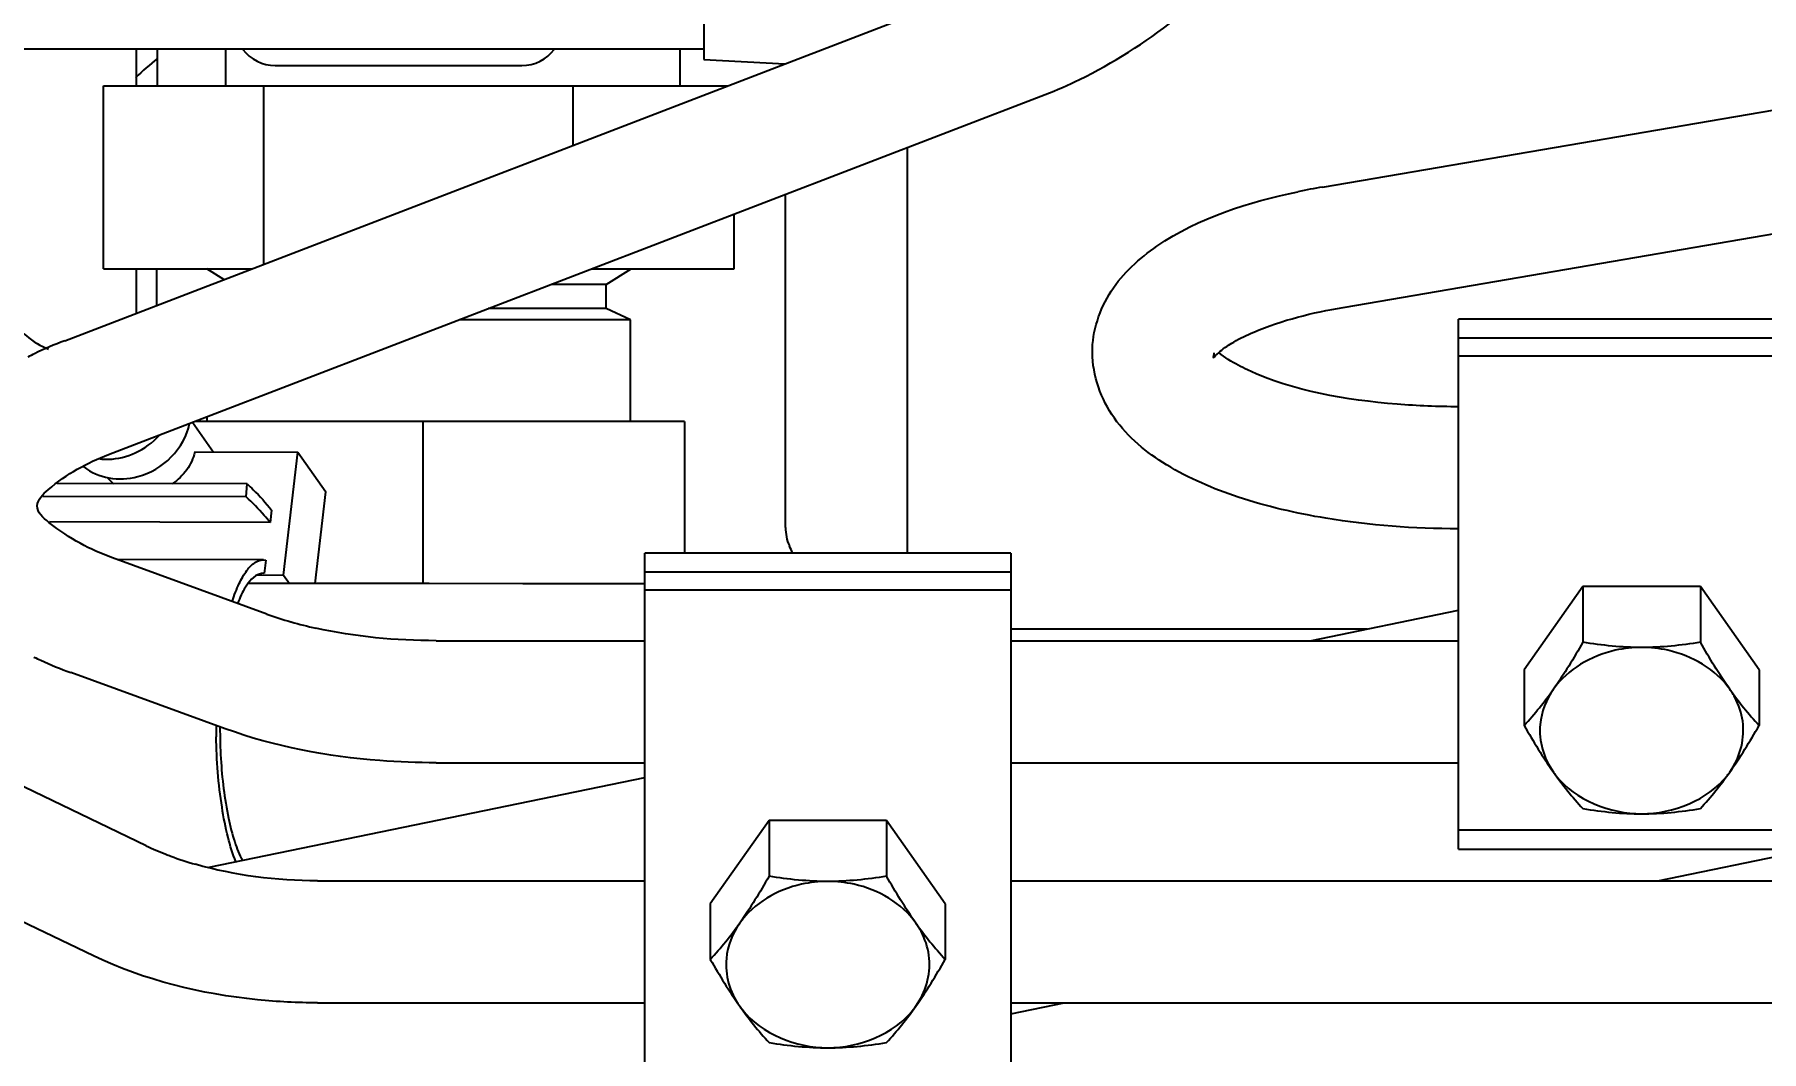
# Model space of a CAD drawing. Header units: millimetres. Extents: x 9130 to 9550, y -18883 to -17651.
# Drawn here: x 9354.11 to 9354.959, y -18046.491 to -18045.991 of the extents above; entities that cross this region are included whole.
import ezdxf

# ---------------------------------------------------------------- set-up
doc = ezdxf.new("R2010")
doc.units = ezdxf.units.MM
for name, color, linetype in [('1430856_DXF_CONTINUOUS_LINE', 7, 'Continuous'), ('2033145_DXF_CONTINUOUS_LINE', 7, 'Continuous'), ('2588541_VG10DXF_CONTINUOUS_LINE', 7, 'Continuous'), ('2620490_VG01DXF_CONTINUOUS_LINE', 7, 'Continuous'), ('2620532_DKREDXF_CONTINUOUS_LINE', 7, 'Continuous'), ('3792202_DXF_CONTINUOUS_LINE', 7, 'Continuous'), ('3884027_DKREDXF_CONTINUOUS_LINE', 7, 'Continuous')]:
    doc.layers.add(name, color=color, linetype=linetype)
doc.styles.add('KOTE ZA MONNTAZU', font='simplex.shx', dxfattribs={"width": 0.7, "oblique": 8, "height": 3})
doc.dimstyles.new('KOTE ZA MONTAZU u cm', dxfattribs={"dimscale": 0, "dimtxt": 1.5, "dimasz": 1.5, "dimexe": 0.8, "dimexo": 0.1, "dimgap": 1, "dimtad": 1, "dimdec": 1, "dimlfac": 10, "dimzin": 12, "dimdsep": 46, "dimtxsty": 'KOTE ZA MONNTAZU', "dimcen": 1.5, "dimclrt": 1, "dimadec": 0, "dimazin": 0, "dimtfac": 1, "dimtdec": 1, "dimtmove": 0, "dimatfit": 3, "dimfxl": 1, "dimtolj": 2, "dimtzin": 0, "dimarcsym": 0})

# ---------------------------------------------------------------- blocks, each defined once
blk = doc.blocks.new('*D1102')
at = {"color": 0, "lineweight": -2, "transparency": 16777216}
for p, q in [((9345.4099, -18047.6265), (9345.4099, -18048.70739)), ((9359.4099, -18047.6265), (9359.4099, -18048.70739)), ((9346.0099, -18048.50739), (9358.8099, -18048.50739))]:
    blk.add_line(p, q, dxfattribs=at)
at = {"color": 0, "transparency": 16777216}
for points in [[(9346.0099, -18048.40739), (9346.0099, -18048.60739), (9345.4099, -18048.50739)], [(9358.8099, -18048.40739), (9358.8099, -18048.60739), (9359.4099, -18048.50739)]]:
    blk.add_solid(points, dxfattribs=at)
at = {"layer": 'Defpoints', "color": 0, "transparency": 16777216}
for p in [(9345.4099, -18047.5265), (9359.4099, -18047.5265), (9359.4099, -18048.50739)]:
    blk.add_point(p, dxfattribs=at)
at = {"color": 1, "transparency": 16777216, "insert": (9352.4099, -18047.70739), "char_height": 3, "width": 6.9231878, "attachment_point": 5, "style": 'KOTE ZA MONNTAZU'}
blk.add_mtext('\\A2;{\\H0.4x;140 cm}', dxfattribs=at)

msp = doc.modelspace()

# ---------------------------------------------------------------- linework, layer by layer
at = {"layer": '1430856_DXF_CONTINUOUS_LINE', "color": 7, "linetype": 'Continuous'}
msp.add_line((9354.1699, -18046.1065), (9354.1699, -18046.12444), dxfattribs=at)
at = {"layer": '2033145_DXF_CONTINUOUS_LINE', "color": 7, "linetype": 'Continuous'}
msp.add_arc((9354.2649, -18046.1215), 0.1515, 128.59267, 134.01689, dxfattribs=at)
at = {"layer": '2588541_VG10DXF_CONTINUOUS_LINE', "color": 7, "linetype": 'Continuous'}
for p, q in [((9354.30399, -18046.26121), (9354.28822, -18046.26119)), ((9354.40989, -18046.26124), (9354.37933, -18046.26125))]:
    msp.add_line(p, q, dxfattribs=at)
for points in [[(9354.28822, -18046.26119), (9354.25604, -18046.26114), (9354.23961, -18046.26112), (9354.22298, -18046.26109), (9354.21499, -18046.26108)], [(9354.37933, -18046.26125), (9354.36484, -18046.26125), (9354.35002, -18046.26124), (9354.30399, -18046.26121)]]:
    msp.add_lwpolyline(points, dxfattribs=at)
at = {"layer": '2620490_VG01DXF_CONTINUOUS_LINE', "color": 7, "linetype": 'Continuous'}
for p, q in [((9354.1877, -18046.18188), (9354.19801, -18046.19652)), ((9354.18882, -18046.1965), (9354.23937, -18046.19662)), ((9354.23243, -18046.25698), (9354.23937, -18046.19662)), ((9354.23937, -18046.19662), (9354.25309, -18046.2161)), ((9354.21396, -18046.21854), (9354.11405, -18046.2183)), ((9354.21443, -18046.21215), (9354.12097, -18046.21192)), ((9354.21396, -18046.21854), (9354.21443, -18046.21215)), ((9354.24791, -18046.26113), (9354.25309, -18046.2161)), ((9354.22651, -18046.22503), (9354.2258, -18046.23117)), ((9354.2258, -18046.23117), (9354.11729, -18046.23091)), ((9354.22248, -18046.24954), (9354.1506, -18046.24937)), ((9354.22248, -18046.24954), (9354.22368, -18046.24965)), ((9354.22368, -18046.24965), (9354.22293, -18046.25616)), ((9354.21954, -18046.25695), (9354.23243, -18046.25698)), ((9354.22293, -18046.25616), (9354.22246, -18046.25614)), ((9354.23243, -18046.25698), (9354.23534, -18046.26111))]:
    msp.add_line(p, q, dxfattribs=at)
for centre, radius, start, end in [((9354.15043, -18046.18298), 0.0264, 231.31929, 231.97007), ((9354.16131, -18046.19638), 0.02007, 218.91373, 229.52408), ((9354.16142, -18046.19625), 0.02024, 229.52236, 231.2197), ((9354.48782, -18046.33177), 0.28856, 179.83717, 180.92534), ((9354.46284, -18046.33174), 0.26172, 179.97441, 183.38987)]:
    msp.add_arc(centre, radius, start, end, dxfattribs=at)
for points, knots in [([(9354.16068, -18046.2086), (9354.16686, -18046.20697), (9354.17835, -18046.20029), (9354.18488, -18046.18862), (9354.18619, -18046.18253)], [0, 0, 0, 0, 0.505913, 1, 1, 1, 1]), ([(9354.14205, -18046.19992), (9354.14351, -18046.20007), (9354.14945, -18046.20026), (9354.15542, -18046.1988), (9354.15949, -18046.19695)], [0, 0, 0, 0, 0.246105, 1, 1, 1, 1]), ([(9354.18882, -18046.1965), (9354.18806, -18046.19961), (9354.18523, -18046.20565), (9354.18044, -18046.21026), (9354.17771, -18046.2121)], [0, 0, 0, 0, 0.492918, 1, 1, 1, 1]), ([(9354.13417, -18046.20378), (9354.13771, -18046.20655), (9354.14657, -18046.21037), (9354.15611, -18046.20981), (9354.16068, -18046.2086)], [0, 0, 0, 0, 0.487266, 1, 1, 1, 1]), ([(9354.21443, -18046.21215), (9354.21547, -18046.21309), (9354.21974, -18046.21715), (9354.22367, -18046.22155), (9354.22651, -18046.22503)], [0, 0, 0, 0, 0.237822, 1, 1, 1, 1]), ([(9354.2258, -18046.23117), (9354.22484, -18046.22999), (9354.22112, -18046.22558), (9354.2171, -18046.22141), (9354.21396, -18046.21854)], [0, 0, 0, 0, 0.262484, 1, 1, 1, 1]), ([(9354.20722, -18046.26984), (9354.20817, -18046.26689), (9354.21013, -18046.26165), (9354.21377, -18046.25513), (9354.21772, -18046.25077), (9354.22103, -18046.24954), (9354.22248, -18046.24954)], [0, 0, 0, 0, 0.348818, 0.626963, 0.83723, 1, 1, 1, 1]), ([(9354.22246, -18046.25614), (9354.22113, -18046.25614), (9354.21809, -18046.25727), (9354.21601, -18046.25958), (9354.21498, -18046.26095)], [0, 0, 0, 0, 0.436327, 1, 1, 1, 1]), ([(9354.21498, -18046.26095), (9354.2145, -18046.26159), (9354.21242, -18046.26468), (9354.21088, -18046.2681), (9354.20984, -18046.27083)], [0, 0, 0, 0, 0.21594, 1, 1, 1, 1]), ([(9354.20894, -18046.39801), (9354.20737, -18046.39409), (9354.20468, -18046.38521), (9354.20069, -18046.36472), (9354.19948, -18046.34805), (9354.19929, -18046.33643)], [0, 0, 0, 0, 0.202097, 0.443146, 1, 1, 1, 1]), ([(9354.20158, -18046.34722), (9354.20216, -18046.35702), (9354.20374, -18046.37087), (9354.20797, -18046.38751), (9354.21064, -18046.39439), (9354.21217, -18046.3973)], [0, 0, 0, 0, 0.572065, 0.808512, 1, 1, 1, 1])]:
    msp.add_open_spline(points, degree=3, knots=knots, dxfattribs=at)
msp.add_open_spline([(9354.15949, -18046.19695), (9354.16395, -18046.19492), (9354.16808, -18046.19191), (9354.17137, -18046.18827)], degree=3, dxfattribs=at)
at = {"layer": '2620532_DKREDXF_CONTINUOUS_LINE', "color": 7, "linetype": 'Continuous'}
for p, q in [((9354.4294, -18046.1815), (9354.1887, -18046.1815)), ((9354.3009, -18046.1815), (9354.3009, -18046.2612)), ((9354.4294, -18046.1815), (9354.4294, -18046.24626))]:
    msp.add_line(p, q, dxfattribs=at)
at = {"layer": '3792202_DXF_CONTINUOUS_LINE', "color": 7, "linetype": 'Continuous'}
for p, q in [((9354.1704, -18046.0165), (9354.1704, -18045.9985)), ((9354.4274, -18046.0165), (9354.4274, -18045.9985)), ((9354.1439, -18046.1065), (9354.1439, -18046.0165)), ((9354.1439, -18046.0165), (9354.45064, -18046.0165)), ((9354.22274, -18046.10413), (9354.22274, -18046.0165)), ((9354.37474, -18046.04568), (9354.37474, -18046.0165)), ((9354.4539, -18046.1065), (9354.4539, -18046.07953)), ((9354.1439, -18046.1065), (9354.21657, -18046.1065)), ((9354.20303, -18046.11171), (9354.19464, -18046.1065)), ((9354.38375, -18046.1065), (9354.4539, -18046.1065)), ((9354.3909, -18046.11411), (9354.40316, -18046.1065)), ((9354.3909, -18046.11411), (9354.36395, -18046.11411)), ((9354.3909, -18046.12601), (9354.3909, -18046.11411)), ((9354.4029, -18046.1315), (9354.31874, -18046.1315)), ((9354.3909, -18046.12601), (9354.333, -18046.12601)), ((9354.4029, -18046.1315), (9354.3909, -18046.12601)), ((9354.4029, -18046.1815), (9354.4029, -18046.1315)), ((9354.1949, -18046.1815), (9354.1949, -18046.17911))]:
    msp.add_line(p, q, dxfattribs=at)
at = {"layer": '3884027_DKREDXF_CONTINUOUS_LINE', "color": 6, "linetype": 'Continuous'}
for p, q in [((9354.74305, -18046.06627), (9355.51283, -18045.93468)), ((9354.12482, -18046.14178), (9354.58515, -18045.96478)), ((9354.75316, -18046.12542), (9355.52294, -18045.99383)), ((9354.4389, -18045.9985), (9354.01977, -18045.9985)), ((9354.1599, -18045.9985), (9354.1599, -18046.0165)), ((9354.2039, -18045.9985), (9354.2039, -18046.0165)), ((9354.4389, -18046.0035), (9354.4787, -18046.00571)), ((9354.22827, -18046.0065), (9354.34954, -18046.0065)), ((9354.14635, -18046.19778), (9354.60668, -18046.02078)), ((9354.5389, -18046.04684), (9354.5389, -18046.24626)), ((9354.47915, -18046.23356), (9354.47915, -18046.06982)), ((9354.16486, -18046.39004), (9353.5547, -18046.09717)), ((9354.1599, -18046.1065), (9354.1599, -18046.12829)), ((9354.80989, -18046.14057), (9354.80989, -18046.13126)), ((9354.98989, -18046.13126), (9354.80989, -18046.13126)), ((9354.80989, -18046.39172), (9354.80989, -18046.14921)), ((9354.80989, -18046.14921), (9354.98989, -18046.14921)), ((9354.13889, -18046.44413), (9353.52874, -18046.15126)), ((9354.22414, -18046.27614), (9354.14827, -18046.24852)), ((9354.40989, -18046.25557), (9354.40989, -18046.24626)), ((9354.58989, -18046.24626), (9354.40989, -18046.24626)), ((9354.58989, -18046.24626), (9354.58989, -18046.25557)), ((9354.40989, -18046.50672), (9354.40989, -18046.26421)), ((9354.58989, -18046.26421), (9354.58989, -18046.50672)), ((9354.87102, -18046.26265), (9354.87102, -18046.29002)), ((9354.92875, -18046.26265), (9354.92875, -18046.29002)), ((9354.73702, -18046.28926), (9354.80989, -18046.27427)), ((9354.58989, -18046.2835), (9354.76503, -18046.2835)), ((9354.30735, -18046.28926), (9354.40989, -18046.28926)), ((9354.58989, -18046.28926), (9354.80989, -18046.28926)), ((9354.20362, -18046.33252), (9354.12775, -18046.3049)), ((9354.84215, -18046.30352), (9354.84215, -18046.3309)), ((9354.95762, -18046.30352), (9354.95762, -18046.3309)), ((9354.30735, -18046.34926), (9354.40989, -18046.34926)), ((9354.58989, -18046.34926), (9354.80989, -18046.34926)), ((9354.19582, -18046.40056), (9354.40989, -18046.35653)), ((9354.47102, -18046.37765), (9354.47102, -18046.40502)), ((9354.52875, -18046.37765), (9354.52875, -18046.40502)), ((9354.80989, -18046.39172), (9354.98989, -18046.39172)), ((9354.90788, -18046.40726), (9354.98346, -18046.39172)), ((9354.24908, -18046.40726), (9354.40989, -18046.40726)), ((9354.58989, -18046.40726), (9355.06243, -18046.40726)), ((9354.44215, -18046.41852), (9354.44215, -18046.4459)), ((9354.55762, -18046.41852), (9354.55762, -18046.4459)), ((9354.24908, -18046.46726), (9354.40989, -18046.46726)), ((9354.58989, -18046.46726), (9355.06243, -18046.46726)), ((9354.58989, -18046.47266), (9354.61613, -18046.46726))]:
    msp.add_line(p, q, dxfattribs=at)
at = {"layer": '3884027_DKREDXF_CONTINUOUS_LINE', "color": 7, "linetype": 'Continuous'}
for p, q in [((9354.4389, -18045.9535), (9354.4389, -18046.0035)), ((9354.80989, -18046.14921), (9354.80989, -18046.14057)), ((9354.98989, -18046.14057), (9354.80989, -18046.14057)), ((9354.40989, -18046.26421), (9354.40989, -18046.25557)), ((9354.58989, -18046.25557), (9354.40989, -18046.25557)), ((9354.58989, -18046.25557), (9354.58989, -18046.26421)), ((9354.40989, -18046.26421), (9354.58989, -18046.26421)), ((9354.87102, -18046.26265), (9354.84215, -18046.30352)), ((9354.92875, -18046.26265), (9354.87102, -18046.26265)), ((9354.95762, -18046.30352), (9354.92875, -18046.26265)), ((9354.47102, -18046.37765), (9354.44215, -18046.41852)), ((9354.52875, -18046.37765), (9354.47102, -18046.37765)), ((9354.55762, -18046.41852), (9354.52875, -18046.37765)), ((9354.98989, -18046.3824), (9354.80989, -18046.3824))]:
    msp.add_line(p, q, dxfattribs=at)
at = {"layer": '3884027_DKREDXF_CONTINUOUS_LINE', "color": 6, "linetype": 'Continuous'}
for centre, radius, start, end in [((9354.22827, -18045.9865), 0.02, 217.17922, 270), ((9354.34954, -18045.9865), 0.02, 270, 322.82078), ((9354.53086, -18045.82436), 0.21055, 291.10729, 296.13119), ((9354.7978, -18046.38706), 0.32542, 99.68656, 101.8554), ((9354.19416, -18046.32279), 0.19384, 110.96248, 115.73654), ((9354.18545, -18046.30424), 0.17334, 115.80383, 117.04172), ((9354.40754, -18046.27778), 0.08143, 22.83549, 25.53979), ((9354.28444, -18046.10977), 0.17696, 250.07518, 254.12758), ((9354.29398, -18046.07671), 0.21137, 254.09191, 257.51888), ((9354.18773, -18046.13543), 0.17972, 244.27614, 245.44941), ((9354.19588, -18046.11709), 0.19979, 245.50988, 250.06202), ((9354.71243, -18046.21134), 0.17641, 317.33499, 324.80043), ((9355.08734, -18046.21134), 0.17641, 215.19957, 222.66501), ((9354.91196, -18046.33513), 0.03826, 25.71296, 35.28864), ((9355.00074, -18046.25222), 0.17641, 215.19957, 222.66501), ((9354.8895, -18046.33066), 0.04029, 215.23629, 217.97193), ((9354.79904, -18046.25222), 0.17641, 317.33499, 324.80043), ((9354.91028, -18046.33066), 0.04029, 322.02807, 324.76371), ((9354.22583, -18046.26264), 0.14124, 244.42463, 248.72681), ((9354.2315, -18046.24853), 0.15644, 248.66522, 249.57808), ((9354.23614, -18046.23573), 0.17006, 249.62079, 253.94584), ((9354.31243, -18046.32634), 0.17641, 317.33499, 324.80043), ((9354.68734, -18046.32634), 0.17641, 215.19957, 222.66501), ((9354.51196, -18046.45013), 0.03826, 25.71296, 35.28864), ((9354.60074, -18046.36722), 0.17641, 215.19957, 222.66501), ((9354.4895, -18046.44566), 0.04029, 215.23629, 217.97193), ((9354.39904, -18046.36722), 0.17641, 317.33499, 324.80043), ((9354.51028, -18046.44566), 0.04029, 322.02807, 324.76371)]:
    msp.add_arc(centre, radius, start, end, dxfattribs=at)
for points, knots in [([(9354.62359, -18046.01339), (9354.65671, -18045.99719), (9354.71443, -18045.95092), (9354.75555, -18045.88865), (9354.76654, -18045.85489)], [0, 0, 0, 0, 0.509492, 1, 1, 1, 1]), ([(9354.62993, -18046.14767), (9354.62985, -18046.13713), (9354.63698, -18046.11572), (9354.67177, -18046.0844), (9354.70673, -18046.07367), (9354.73095, -18046.06858)], [0, 0, 0, 0, 0.230012, 0.459646, 1, 1, 1, 1]), ([(9354.6994, -18046.14244), (9354.70255, -18046.14059), (9354.71961, -18046.13245), (9354.73818, -18046.12798), (9354.75316, -18046.12542)], [0, 0, 0, 0, 0.194082, 1, 1, 1, 1]), ([(9354.80989, -18046.23426), (9354.7881, -18046.23426), (9354.7514, -18046.23156), (9354.70303, -18046.22042), (9354.66678, -18046.20506), (9354.63837, -18046.1821), (9354.63001, -18046.159), (9354.62993, -18046.14767)], [0, 0, 0, 0, 0.301619, 0.506639, 0.68468, 0.843093, 1, 1, 1, 1]), ([(9354.68969, -18046.14778), (9354.68976, -18046.14851), (9354.689, -18046.1505), (9354.69079, -18046.14887), (9354.6935, -18046.14608), (9354.69708, -18046.1438), (9354.6994, -18046.14244)], [0, 0, 0, 0, 0.150973, 0.165808, 0.448274, 1, 1, 1, 1]), ([(9354.70616, -18046.15612), (9354.70462, -18046.1554), (9354.69978, -18046.15297), (9354.69504, -18046.15017), (9354.69223, -18046.1477)], [0, 0, 0, 0, 0.311361, 1, 1, 1, 1]), ([(9354.80989, -18046.17426), (9354.79981, -18046.17426), (9354.76474, -18046.17267), (9354.72895, -18046.16674), (9354.70616, -18046.15612)], [0, 0, 0, 0, 0.286038, 1, 1, 1, 1]), ([(9354.11132, -18046.22294), (9354.11148, -18046.21977), (9354.1234, -18046.2084), (9354.13566, -18046.20189), (9354.14635, -18046.19778)], [0, 0, 0, 0, 0.217027, 1, 1, 1, 1]), ([(9354.14827, -18046.24852), (9354.13709, -18046.24445), (9354.12487, -18046.2379), (9354.11116, -18046.22628), (9354.11132, -18046.22294)], [0, 0, 0, 0, 0.780968, 1, 1, 1, 1]), ([(9354.89989, -18046.29259), (9354.89555, -18046.29259), (9354.87936, -18046.29421), (9354.86348, -18046.30327), (9354.85659, -18046.31303)], [0, 0, 0, 0, 0.266415, 1, 1, 1, 1]), ([(9354.94319, -18046.31303), (9354.9363, -18046.30327), (9354.92041, -18046.29421), (9354.90423, -18046.29259), (9354.89989, -18046.29259)], [0, 0, 0, 0, 0.733585, 1, 1, 1, 1]), ([(9354.30735, -18046.34926), (9354.29815, -18046.34926), (9354.26308, -18046.34789), (9354.22797, -18046.34138), (9354.20362, -18046.33252)], [0, 0, 0, 0, 0.261983, 1, 1, 1, 1]), ([(9354.49989, -18046.40759), (9354.49555, -18046.40759), (9354.47936, -18046.40921), (9354.46348, -18046.41827), (9354.45659, -18046.42803)], [0, 0, 0, 0, 0.266415, 1, 1, 1, 1]), ([(9354.54319, -18046.42803), (9354.5363, -18046.41827), (9354.52041, -18046.40921), (9354.50423, -18046.40759), (9354.49989, -18046.40759)], [0, 0, 0, 0, 0.733585, 1, 1, 1, 1]), ([(9354.24908, -18046.46726), (9354.23924, -18046.46726), (9354.20162, -18046.46538), (9354.164, -18046.45618), (9354.13889, -18046.44413)], [0, 0, 0, 0, 0.261046, 1, 1, 1, 1])]:
    msp.add_open_spline(points, degree=3, knots=knots, dxfattribs=at)
for points in [[(9354.09849, -18046.12949), (9354.10158, -18046.13711), (9354.10923, -18046.1429), (9354.11687, -18046.14595)], [(9354.47915, -18046.23356), (9354.47915, -18046.23665), (9354.47963, -18046.23988), (9354.48102, -18046.24264)], [(9354.30735, -18046.28926), (9354.28756, -18046.28926), (9354.26762, -18046.28737), (9354.2483, -18046.28308)], [(9354.87102, -18046.29002), (9354.86652, -18046.29788), (9354.86181, -18046.30563), (9354.85659, -18046.31303)], [(9354.89989, -18046.29259), (9354.89023, -18046.29259), (9354.88055, -18046.2916), (9354.87102, -18046.29002)], [(9354.92875, -18046.29002), (9354.91922, -18046.2916), (9354.90955, -18046.29259), (9354.89989, -18046.29259)], [(9354.94319, -18046.31303), (9354.93797, -18046.30563), (9354.93325, -18046.29788), (9354.92875, -18046.29002)], [(9354.85659, -18046.31303), (9354.85301, -18046.31809), (9354.85059, -18046.32425), (9354.85003, -18046.33041)], [(9354.94975, -18046.33041), (9354.94937, -18046.32632), (9354.94821, -18046.32224), (9354.94643, -18046.31853)], [(9354.84215, -18046.3309), (9354.84665, -18046.33876), (9354.85136, -18046.34651), (9354.85659, -18046.35391)], [(9354.85003, -18046.33041), (9354.84966, -18046.33446), (9354.85005, -18046.33865), (9354.85114, -18046.34257)], [(9354.94319, -18046.35391), (9354.94788, -18046.34727), (9354.95049, -18046.33851), (9354.94975, -18046.33041)], [(9354.94319, -18046.35391), (9354.94841, -18046.34651), (9354.95313, -18046.33876), (9354.95762, -18046.3309)], [(9354.85114, -18046.34257), (9354.85227, -18046.34661), (9354.85417, -18046.35048), (9354.85659, -18046.35391)], [(9354.85773, -18046.35545), (9354.86721, -18046.36759), (9354.88449, -18046.37435), (9354.89989, -18046.37435)], [(9354.89989, -18046.37435), (9354.91529, -18046.37435), (9354.93257, -18046.36759), (9354.94204, -18046.35545)], [(9354.87102, -18046.37177), (9354.88055, -18046.37336), (9354.89023, -18046.37435), (9354.89989, -18046.37435)], [(9354.89989, -18046.37435), (9354.90955, -18046.37435), (9354.91922, -18046.37336), (9354.92875, -18046.37177)], [(9354.24908, -18046.40726), (9354.22891, -18046.40726), (9354.20849, -18046.40475), (9354.18911, -18046.39916)], [(9354.47102, -18046.40502), (9354.46652, -18046.41288), (9354.46181, -18046.42063), (9354.45659, -18046.42803)], [(9354.49989, -18046.40759), (9354.49023, -18046.40759), (9354.48055, -18046.4066), (9354.47102, -18046.40502)], [(9354.52875, -18046.40502), (9354.51922, -18046.4066), (9354.50955, -18046.40759), (9354.49989, -18046.40759)], [(9354.54319, -18046.42803), (9354.53797, -18046.42063), (9354.53325, -18046.41288), (9354.52875, -18046.40502)], [(9354.45659, -18046.42803), (9354.45301, -18046.43309), (9354.45059, -18046.43925), (9354.45003, -18046.44541)], [(9354.54975, -18046.44541), (9354.54937, -18046.44132), (9354.54821, -18046.43724), (9354.54643, -18046.43353)], [(9354.44215, -18046.4459), (9354.44665, -18046.45376), (9354.45136, -18046.46151), (9354.45659, -18046.46891)], [(9354.45003, -18046.44541), (9354.44966, -18046.44946), (9354.45005, -18046.45365), (9354.45114, -18046.45757)], [(9354.54319, -18046.46891), (9354.54788, -18046.46227), (9354.55049, -18046.45351), (9354.54975, -18046.44541)], [(9354.54319, -18046.46891), (9354.54841, -18046.46151), (9354.55313, -18046.45376), (9354.55762, -18046.4459)], [(9354.45114, -18046.45757), (9354.45227, -18046.46161), (9354.45417, -18046.46548), (9354.45659, -18046.46891)], [(9354.45773, -18046.47045), (9354.46721, -18046.48259), (9354.48449, -18046.48935), (9354.49989, -18046.48935)], [(9354.49989, -18046.48935), (9354.51529, -18046.48935), (9354.53257, -18046.48259), (9354.54204, -18046.47045)], [(9354.47102, -18046.48677), (9354.48055, -18046.48836), (9354.49023, -18046.48935), (9354.49989, -18046.48935)], [(9354.49989, -18046.48935), (9354.50955, -18046.48935), (9354.51922, -18046.48836), (9354.52875, -18046.48677)]]:
    msp.add_open_spline(points, degree=3, dxfattribs=at)

# ---------------------------------------------------------------- dimensions: what is measured, and where the dimension line sits
at = {"color": 4}
dim = msp.add_linear_dim(base=(9359.4099, -18048.50739), p1=(9345.4099, -18047.5265), p2=(9359.4099, -18047.5265), text='{\\H0.4x;<>}', dimstyle='KOTE ZA MONTAZU u cm', override={"dimscale": 1, "dimasz": 0.6, "dimexe": 0.2, "dimgap": 0.2, "dimpost": ' cm'}, dxfattribs=at)
dim.commit()
dim.dimension.update_dxf_attribs({"geometry": '*D1102', "text_midpoint": (9352.4099, -18048.50739), "dimtype": 160})

doc.saveas('drawing.dxf')
